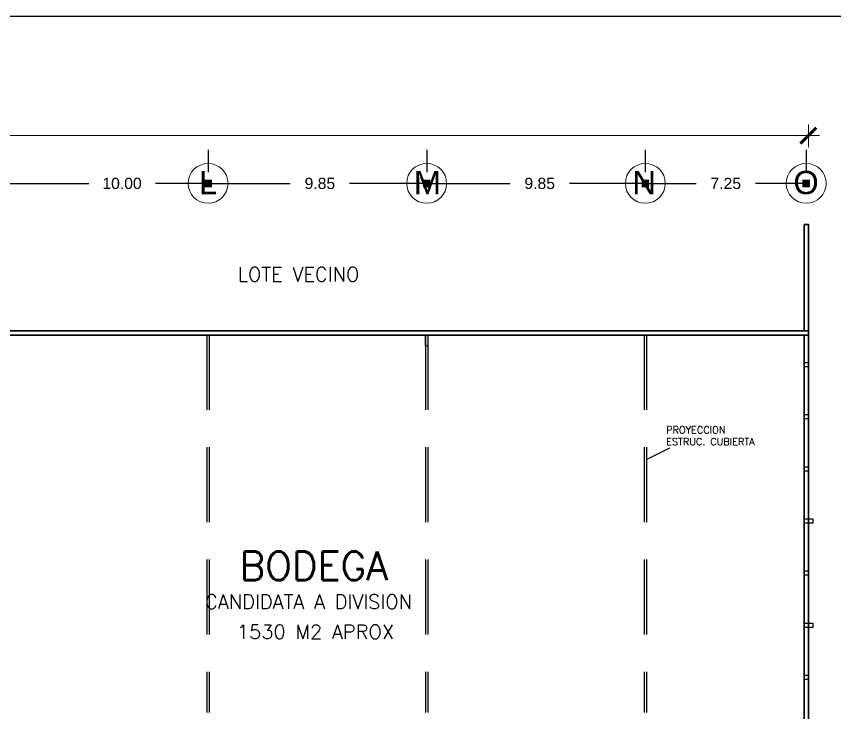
# Model space of a CAD drawing. Header units: millimetres. Extents: x 0 to 265, y 0 to 186.
# Drawn here: x 243.66 to 254.57, y 66.76 to 76.05 of the extents above; entities that cross this region are included whole.
import ezdxf

# ---------------------------------------------------------------- set-up
doc = ezdxf.new("R2010")
doc.units = ezdxf.units.MM
doc.linetypes.add('JIS_02_2.0', pattern=[3, 2, -1])
for name, color, linetype in [('ARMADO DE CASTILLOS', 1, 'Continuous'), ('Ejes y cotas', 251, 'Continuous'), ('MOVILIARIO COLCHAS', 251, 'Continuous'), ('MURO DIVISORIO', 51, 'Continuous'), ('PROYECCION ESTRUCTURA', 100, 'Continuous')]:
    doc.layers.add(name, color=color, linetype=linetype)
doc.layers.add('MURO DE CARGA', color=18, linetype='Continuous', lineweight=30)
doc.layers.add('Solapa', color=7, linetype='Continuous', lineweight=18)
doc.styles.add('Roman S', font='romans.shx')
doc.styles.get("Standard").update_dxf_attribs({"font": 'arial.ttf'})
doc.dimstyles.new('Copia(2) de ISO-25', dxfattribs={"dimtxt": 0.2, "dimasz": 0.1, "dimexe": 0.15, "dimexo": 0.15, "dimgap": 0.075, "dimtad": 2, "dimtih": 1, "dimtoh": 1, "dimzin": 1, "dimdsep": 46, "dimtxsty": 'Standard', "dimblk": 'ORIGIN2', "dimcen": 0.1, "dimazin": 0, "dimtfac": 1, "dimtix": 1, "dimtmove": 0, "dimatfit": 3, "dimfxl": 0.25, "dimarcsym": 0})

# ---------------------------------------------------------------- blocks, each defined once
blk = doc.blocks.new('_BoxFilled')
at = {"color": 0, "linetype": 'ByBlock', "lineweight": -2}
blk.add_line((-0.5, 0), (-1, 0), dxfattribs=at)
at = {"color": 0, "linetype": 'ByBlock', "lineweight": 0}
blk.add_solid([(-0.5, 0.5), (0.5, 0.5), (-0.5, -0.5), (0.5, -0.5)], dxfattribs=at)
blk = doc.blocks.new('*D119')
at = {"layer": 'DEFPOINTS', "color": 0, "transparency": 16777216}
for p in [(246.215, 73.819), (243.254, 73.569), (246.215, 73.569)]:
    blk.add_point(p, dxfattribs=at)
at = {"layer": 'Ejes y cotas', "color": 0, "lineweight": -2, "transparency": 16777216}
for p, q in [((243.254, 74.269), (243.254, 73.969)), ((246.215, 74.269), (246.215, 73.969)), ((243.354, 73.819), (244.622, 73.819)), ((246.115, 73.819), (245.513, 73.819))]:
    blk.add_line(p, q, dxfattribs=at)
at = {"layer": 'Ejes y cotas', "color": 0, "lineweight": -2, "transparency": 16777216, "xscale": 0.1, "yscale": 0.1, "zscale": 0.1, "rotation": 180}
blk.add_blockref('_BoxFilled', (243.254, 73.819), dxfattribs=at)
at = {"layer": 'Ejes y cotas', "color": 0, "lineweight": -2, "transparency": 16777216, "xscale": 0.1, "yscale": 0.1, "zscale": 0.1}
blk.add_blockref('_BoxFilled', (246.215, 73.819), dxfattribs=at)
at = {"layer": 'Ejes y cotas', "color": 0, "lineweight": 0, "transparency": 16777216, "insert": (245.067, 73.819), "char_height": 0.15, "attachment_point": 5}
blk.add_mtext('10.00', dxfattribs=at)
blk = doc.blocks.new('*D120')
at = {"layer": 'DEFPOINTS', "color": 0, "transparency": 16777216}
for p in [(249.131, 73.819), (246.215, 73.569), (249.131, 73.569)]:
    blk.add_point(p, dxfattribs=at)
at = {"layer": 'Ejes y cotas', "color": 0, "lineweight": -2, "transparency": 16777216}
for p, q in [((246.215, 74.269), (246.215, 73.969)), ((249.131, 74.269), (249.131, 73.969)), ((246.315, 73.819), (247.311, 73.819)), ((249.031, 73.819), (248.101, 73.819))]:
    blk.add_line(p, q, dxfattribs=at)
at = {"layer": 'Ejes y cotas', "color": 0, "lineweight": -2, "transparency": 16777216, "xscale": 0.1, "yscale": 0.1, "zscale": 0.1, "rotation": 180}
blk.add_blockref('_BoxFilled', (246.215, 73.819), dxfattribs=at)
at = {"layer": 'Ejes y cotas', "color": 0, "lineweight": -2, "transparency": 16777216, "xscale": 0.1, "yscale": 0.1, "zscale": 0.1}
blk.add_blockref('_BoxFilled', (249.131, 73.819), dxfattribs=at)
at = {"layer": 'Ejes y cotas', "color": 0, "lineweight": 0, "transparency": 16777216, "insert": (247.706, 73.819), "char_height": 0.15, "attachment_point": 5}
blk.add_mtext('9.85', dxfattribs=at)
blk = doc.blocks.new('*D121')
at = {"layer": 'DEFPOINTS', "color": 0, "transparency": 16777216}
for p in [(252.047, 73.819), (249.131, 73.569), (252.047, 73.569)]:
    blk.add_point(p, dxfattribs=at)
at = {"layer": 'Ejes y cotas', "color": 0, "lineweight": -2, "transparency": 16777216}
for p, q in [((249.131, 74.269), (249.131, 73.969)), ((252.047, 74.269), (252.047, 73.969)), ((249.231, 73.819), (250.243, 73.819)), ((251.947, 73.819), (251.034, 73.819))]:
    blk.add_line(p, q, dxfattribs=at)
at = {"layer": 'Ejes y cotas', "color": 0, "lineweight": -2, "transparency": 16777216, "xscale": 0.1, "yscale": 0.1, "zscale": 0.1, "rotation": 180}
blk.add_blockref('_BoxFilled', (249.131, 73.819), dxfattribs=at)
at = {"layer": 'Ejes y cotas', "color": 0, "lineweight": -2, "transparency": 16777216, "xscale": 0.1, "yscale": 0.1, "zscale": 0.1}
blk.add_blockref('_BoxFilled', (252.047, 73.819), dxfattribs=at)
at = {"layer": 'Ejes y cotas', "color": 0, "lineweight": 0, "transparency": 16777216, "insert": (250.638, 73.819), "char_height": 0.15, "attachment_point": 5}
blk.add_mtext('9.85', dxfattribs=at)
blk = doc.blocks.new('*D122')
at = {"layer": 'DEFPOINTS', "color": 0, "transparency": 16777216}
for p in [(254.193, 73.819), (252.047, 73.569), (254.193, 73.569)]:
    blk.add_point(p, dxfattribs=at)
at = {"layer": 'Ejes y cotas', "color": 0, "lineweight": -2, "transparency": 16777216}
for p, q in [((252.047, 74.269), (252.047, 73.969)), ((254.193, 74.269), (254.193, 73.969)), ((252.147, 73.819), (252.725, 73.819)), ((254.093, 73.819), (253.515, 73.819))]:
    blk.add_line(p, q, dxfattribs=at)
at = {"layer": 'Ejes y cotas', "color": 0, "lineweight": -2, "transparency": 16777216, "xscale": 0.1, "yscale": 0.1, "zscale": 0.1, "rotation": 180}
blk.add_blockref('_BoxFilled', (252.047, 73.819), dxfattribs=at)
at = {"layer": 'Ejes y cotas', "color": 0, "lineweight": -2, "transparency": 16777216, "xscale": 0.1, "yscale": 0.1, "zscale": 0.1}
blk.add_blockref('_BoxFilled', (254.193, 73.819), dxfattribs=at)
at = {"layer": 'Ejes y cotas', "color": 0, "lineweight": 0, "transparency": 16777216, "insert": (253.12, 73.819), "char_height": 0.15, "attachment_point": 5}
blk.add_mtext('7.25', dxfattribs=at)

msp = doc.modelspace()

# ---------------------------------------------------------------- linework, layer by layer
msp.add_lwpolyline([(222.23, 48.15), (222.23, 76.05), (265.43, 76.05), (265.43, 48.15)], close=True)
at = {"layer": 'ARMADO DE CASTILLOS'}
for points in [[(254.164, 71.43), (254.223, 71.43), (254.223, 71.37), (254.164, 71.37)], [(254.164, 70.734), (254.223, 70.734), (254.223, 70.675), (254.164, 70.675)], [(254.164, 70.038), (254.223, 70.038), (254.223, 69.979), (254.164, 69.979)], [(254.164, 69.342), (254.223, 69.342), (254.223, 69.283), (254.164, 69.283)], [(254.223, 69.342), (254.282, 69.342), (254.282, 69.283), (254.223, 69.283)], [(254.164, 68.647), (254.223, 68.647), (254.223, 68.588), (254.164, 68.588)], [(254.164, 67.951), (254.223, 67.951), (254.223, 67.892), (254.164, 67.892)], [(254.223, 67.951), (254.282, 67.951), (254.282, 67.892), (254.223, 67.892)], [(254.164, 67.255), (254.223, 67.255), (254.223, 67.196), (254.164, 67.196)]]:
    msp.add_lwpolyline(points, close=True, dxfattribs=at)
at = {"layer": 'Ejes y cotas', "lineweight": 0, "ltscale": 0.01}
for centre in [(246.215, 73.82), (249.131, 73.82), (252.047, 73.82), (254.193, 73.82)]:
    msp.add_circle(centre, 0.266, dxfattribs=at)
at = {"layer": 'MURO DE CARGA'}
for points in [[(254.164, 73.273), (254.223, 73.273), (254.223, 71.852), (254.164, 71.852)], [(254.223, 71.792), (254.223, 61.571), (254.164, 61.571), (254.164, 71.792)]]:
    msp.add_lwpolyline(points, close=True, dxfattribs=at)
msp.add_lwpolyline([(231.841, 71.792), (224.654, 71.792), (224.654, 71.852), (254.223, 71.852), (254.223, 71.792), (231.9, 71.792)], dxfattribs=at)
at = {"layer": 'MURO DIVISORIO'}
msp.add_line((252.062, 70.135), (252.376, 70.292), dxfattribs=at)
msp.add_lwpolyline([(249.146, 71.792), (249.146, 71.652), (249.116, 71.652), (249.116, 71.792)], close=True, dxfattribs=at)
at = {"layer": 'PROYECCION ESTRUCTURA', "linetype": 'JIS_02_2.0', "ltscale": 0.5, "transparency": 33554559}
for p, q in [((246.2, 71.798), (246.2, 66.758)), ((246.229, 71.798), (246.229, 66.758)), ((249.116, 71.798), (249.116, 66.758)), ((249.146, 71.798), (249.146, 66.758)), ((252.032, 71.798), (252.032, 66.758)), ((252.062, 71.798), (252.062, 66.758))]:
    msp.add_line(p, q, dxfattribs=at)
at = {"layer": 'Solapa', "lineweight": 50}
msp.add_line((254.118, 74.352), (254.328, 74.561), dxfattribs=at)
at = {"layer": 'Solapa'}
for p, q in [((254.223, 74.305), (254.223, 74.608)), ((224.506, 74.457), (254.371, 74.457))]:
    msp.add_line(p, q, dxfattribs=at)

# ---------------------------------------------------------------- texts
at = {"layer": 'Ejes y cotas', "lineweight": 0}
for s, p in [('L', (246.095, 73.676)), ('M', (248.959, 73.676)), ('N', (251.875, 73.676)), ('O', (254.022, 73.676))]:
    msp.add_text(s, height=0.311, dxfattribs=at).set_placement(p)
at = {"layer": 'MOVILIARIO COLCHAS', "attachment_point": 1, "style": 'Roman S'}
for s, width, gutter_width, heights, insert, char_height in [('{\\C0;LOTE VECINO}', 3.66082, 4.737, [0.654], (246.609, 72.7), 0.18947), ('{\\C0;PROYECCION \\PESTRUC. CUBIERTA}', 1.83041, 2.368, [0.327], (252.325, 70.577), 0.09474), ('{\\C0;BODEGA}', 7.32163, 9.474, [1.308], (246.635, 68.904), 0.37895), ('{\\C0;CANDIDATA A DIVISION }', 3.66082, 4.737, [0.654], (246.174, 68.33), 0.18947), ('{\\C0;1530 M2 APROX}', 3.66082, 4.737, [0.654], (246.6, 67.928), 0.18947)]:
    msp.add_mtext_dynamic_manual_height_columns(s, width=width, gutter_width=gutter_width, heights=heights, dxfattribs=dict(at, insert=insert, char_height=char_height))

# ---------------------------------------------------------------- dimensions: what is measured, and where the dimension line sits
at = {"layer": 'Ejes y cotas', "lineweight": 0}
for base, p1, p2, text, picture, middle in [((246.215, 73.819), (243.254, 73.569), (246.215, 73.569), '10.00', '*D119', (245.067, 73.819)), ((249.131, 73.819), (246.215, 73.569), (249.131, 73.569), '9.85', '*D120', (247.706, 73.819)), ((252.047, 73.819), (249.131, 73.569), (252.047, 73.569), '9.85', '*D121', (250.638, 73.819)), ((254.193, 73.819), (252.047, 73.569), (254.193, 73.569), '7.25', '*D122', (253.12, 73.819))]:
    dim = msp.add_linear_dim(base=base, p1=p1, p2=p2, text=text, dimstyle='Copia(2) de ISO-25', override={"dimtxt": 0.15, "dimexo": 0.7, "dimgap": 0.2, "dimtad": 0, "dimblk1": 'BoxFilled', "dimblk2": 'BoxFilled', "dimsah": 1}, dxfattribs=at)
    dim.commit()
    dim.dimension.update_dxf_attribs({"geometry": picture, "text_midpoint": middle, "dimtype": 160})

doc.saveas('drawing.dxf')
